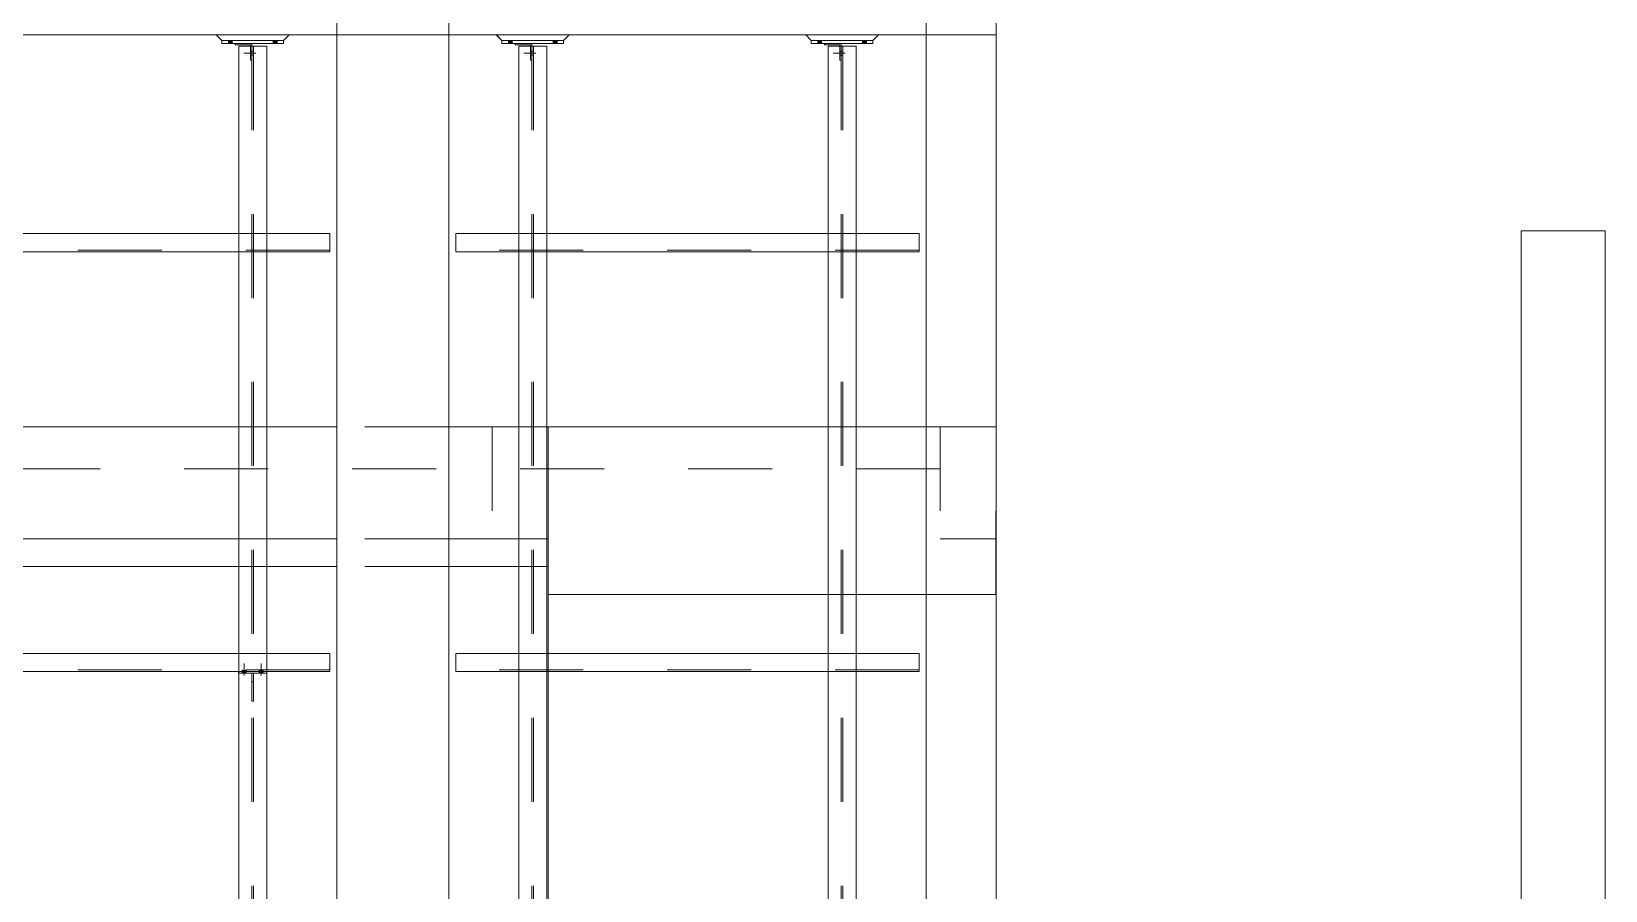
# Model space of a CAD drawing. Header units: millimetres. Extents: x 663313 to 1226001, y 1431724 to 1620898.
# Drawn here: x 663528.06 to 663533.68, y 1524737.02 to 1524740.09 of the extents above; entities that cross this region are included whole.
import ezdxf

# ---------------------------------------------------------------- set-up
doc = ezdxf.new("R2010")
doc.units = ezdxf.units.MM
doc.linetypes.add('XKITLINE00', pattern=[0])
doc.linetypes.add('XKITLINE02', pattern=[4, 2, -2])
doc.layers.add('Bolt', color=7, linetype='Continuous', lineweight=0)
doc.layers.add('Part', color=7, linetype='Continuous', lineweight=0)
doc.layers.add('VPORT', color=7, linetype='Continuous')

# ---------------------------------------------------------------- blocks, each defined once
blk = doc.blocks.new('*A15041977')
at = {"layer": 'Part', "color": 7, "linetype": 'XKITLINE00', "lineweight": 0}
for p, q in [((250.443001, 185.058471), (250.443001, 182.391804)), ((250.443001, 182.391804), (220.743244, 182.391804)), ((250.443001, 182.391804), (250.443201, 182.391804))]:
    blk.add_line(p, q, dxfattribs=at)
at = {"layer": 'Part', "color": 7, "linetype": 'XKITLINE02', "lineweight": 0}
for p, q in [((250.444221, 182.391804), (250.444221, 185.058471)), ((250.443001, 182.391804), (250.444221, 182.391804)), ((250.443201, 182.391804), (250.444221, 182.391804))]:
    blk.add_line(p, q, dxfattribs=at)
blk = doc.blocks.new('*A15121985')
at = {"layer": 'Bolt'}
for points in [[(233.923, 182.258), (233.923, 182.192), (233.83, 182.192), (233.83, 182.258)], [(234.99, 182.258), (234.99, 182.192), (234.897, 182.192), (234.897, 182.258)]]:
    blk.add_hatch(color=7, dxfattribs=at).paths.add_polyline_path(points, flags=17)
at = {"layer": 'Bolt', "color": 7, "linetype": 'XKITLINE00', "lineweight": 0}
for p, q in [((233.83, 182.258), (233.83, 182.192)), ((233.877, 182.258), (233.877, 182.192)), ((233.923, 182.258), (233.923, 182.192)), ((234.897, 182.258), (234.897, 182.192)), ((234.943, 182.258), (234.943, 182.192)), ((234.99, 182.258), (234.99, 182.192))]:
    blk.add_line(p, q, dxfattribs=at)
blk = doc.blocks.new('*A15131986')
at = {"layer": 'Part', "color": 7, "linetype": 'XKITLINE00', "lineweight": 0}
for p, q in [((235.143011, 182.258471), (233.676345, 182.258471)), ((233.676345, 182.258471), (233.676345, 182.191804)), ((235.143011, 182.191804), (233.676345, 182.191804)), ((235.143547, 182.258471), (235.143011, 182.258471)), ((235.143011, 182.258471), (235.143547, 182.258471)), ((235.143011, 182.191804), (235.143011, 182.258471)), ((235.143011, 182.191804), (235.143547, 182.191804)), ((235.143547, 182.191804), (235.143011, 182.191804)), ((235.143547, 182.191804), (235.143547, 182.258471))]:
    blk.add_line(p, q, dxfattribs=at)
at = {"layer": 'Part', "color": 7, "linetype": 'XKITLINE02', "lineweight": 0}
blk.add_line((233.676881, 182.191804), (233.676881, 182.258471), dxfattribs=at)
blk = doc.blocks.new('*A15141987')
at = {"layer": 'Bolt'}
for points in [[(240.591, 182.258), (240.591, 182.192), (240.497, 182.192), (240.497, 182.258)], [(241.657, 182.258), (241.657, 182.192), (241.564, 182.192), (241.564, 182.258)]]:
    blk.add_hatch(color=7, dxfattribs=at).paths.add_polyline_path(points, flags=17)
at = {"layer": 'Bolt', "color": 7, "linetype": 'XKITLINE00', "lineweight": 0}
for p, q in [((240.497, 182.258), (240.497, 182.192)), ((240.544, 182.258), (240.544, 182.192)), ((240.591, 182.258), (240.591, 182.192)), ((241.564, 182.258), (241.564, 182.192)), ((241.611, 182.258), (241.611, 182.192)), ((241.657, 182.258), (241.657, 182.192))]:
    blk.add_line(p, q, dxfattribs=at)
blk = doc.blocks.new('*A15151988')
at = {"layer": 'Part', "color": 7, "linetype": 'XKITLINE00', "lineweight": 0}
for p, q in [((241.810508, 182.258471), (240.343842, 182.258471)), ((240.343842, 182.258471), (240.343842, 182.191804)), ((241.810508, 182.191804), (240.343842, 182.191804)), ((241.811044, 182.258471), (241.810508, 182.258471)), ((241.810508, 182.258471), (241.811044, 182.258471)), ((241.810508, 182.191804), (241.810508, 182.258471)), ((241.810508, 182.191804), (241.811044, 182.191804)), ((241.811044, 182.191804), (241.810508, 182.191804)), ((241.811044, 182.191804), (241.811044, 182.258471))]:
    blk.add_line(p, q, dxfattribs=at)
at = {"layer": 'Part', "color": 7, "linetype": 'XKITLINE02', "lineweight": 0}
blk.add_line((240.344378, 182.191804), (240.344378, 182.258471), dxfattribs=at)
blk = doc.blocks.new('*A15161989')
at = {"layer": 'Part', "color": 7, "linetype": 'XKITLINE00', "lineweight": 0}
for p, q in [((249.176173, 182.258471), (247.709506, 182.258471)), ((247.709506, 182.258471), (247.709506, 182.191804)), ((249.176173, 182.191804), (247.709506, 182.191804)), ((249.176709, 182.258471), (249.176173, 182.258471)), ((249.176173, 182.258471), (249.176709, 182.258471)), ((249.176173, 182.191804), (249.176173, 182.258471)), ((249.176173, 182.191804), (249.176709, 182.191804)), ((249.176709, 182.191804), (249.176173, 182.191804)), ((249.176709, 182.191804), (249.176709, 182.258471))]:
    blk.add_line(p, q, dxfattribs=at)
at = {"layer": 'Part', "color": 7, "linetype": 'XKITLINE02', "lineweight": 0}
blk.add_line((247.710043, 182.191804), (247.710043, 182.258471), dxfattribs=at)
blk = doc.blocks.new('*A15171990')
at = {"layer": 'Bolt'}
for points in [[(247.956, 182.258), (247.956, 182.192), (247.863, 182.192), (247.863, 182.258)], [(249.023, 182.258), (249.023, 182.192), (248.93, 182.192), (248.93, 182.258)]]:
    blk.add_hatch(color=7, dxfattribs=at).paths.add_polyline_path(points, flags=17)
at = {"layer": 'Bolt', "color": 7, "linetype": 'XKITLINE00', "lineweight": 0}
for p, q in [((247.863, 182.258), (247.863, 182.192)), ((247.91, 182.258), (247.91, 182.192)), ((247.956, 182.258), (247.956, 182.192)), ((248.93, 182.258), (248.93, 182.192)), ((248.976, 182.258), (248.976, 182.192)), ((249.023, 182.258), (249.023, 182.192))]:
    blk.add_line(p, q, dxfattribs=at)
blk = doc.blocks.new('*A15181991')
at = {"layer": 'Part', "color": 7, "linetype": 'XKITLINE02', "lineweight": 0}
for p, q in [((201.2922, 173.058471), (250.779831, 173.058471)), ((250.779102, 173.058471), (250.779102, 172.058471)), ((250.779102, 172.058471), (201.2922, 172.058471)), ((250.779102, 172.058471), (250.779831, 172.058471))]:
    blk.add_line(p, q, dxfattribs=at)
blk = doc.blocks.new('*A15191992')
at = {"layer": 'Part', "color": 7, "linetype": 'XKITLINE00', "lineweight": 0}
for p, q in [((234.076369, 173.058471), (223.077656, 173.058471)), ((236.409907, 173.058471), (234.743484, 173.058471)), ((240.743866, 173.058471), (239.077914, 173.058471)), ((241.444537, 173.058471), (241.410981, 173.058471)), ((241.444537, 170.391804), (241.444537, 173.058471)), ((234.076369, 170.391804), (223.077656, 170.391804)), ((236.409907, 170.391804), (234.743484, 170.391804)), ((240.743866, 170.391804), (239.077914, 170.391804)), ((241.444537, 170.391804), (241.410981, 170.391804))]:
    blk.add_line(p, q, dxfattribs=at)
at = {"layer": 'Part', "color": 7, "linetype": 'XKITLINE02', "lineweight": 0}
for p, q in [((234.743484, 173.058471), (234.076369, 173.058471)), ((239.077914, 173.058471), (236.409907, 173.058471)), ((241.410981, 173.058471), (240.743866, 173.058471)), ((241.444537, 173.058471), (241.445479, 173.058471)), ((241.445479, 173.058471), (241.444537, 173.058471)), ((241.445479, 170.391804), (241.445479, 173.058471)), ((234.743484, 170.391804), (234.076369, 170.391804)), ((239.077914, 170.391804), (236.409907, 170.391804)), ((241.410981, 170.391804), (240.743866, 170.391804)), ((241.444537, 170.391804), (241.445479, 170.391804)), ((241.445479, 170.391804), (241.444537, 170.391804))]:
    blk.add_line(p, q, dxfattribs=at)
blk = doc.blocks.new('*A15231996')
at = {"layer": 'Part', "color": 7, "linetype": 'XKITLINE00', "lineweight": 0}
for p, q in [((236.409907, 209.725138), (236.409907, 157.458471)), ((239.076573, 155.058471), (239.076573, 209.725138)), ((239.077792, 182.391804), (239.077792, 155.058471))]:
    blk.add_line(p, q, dxfattribs=at)
at = {"layer": 'Part', "color": 7, "linetype": 'XKITLINE02', "lineweight": 0}
for p, q in [((236.411126, 209.725138), (236.411126, 155.058471)), ((239.077792, 185.058471), (239.077792, 182.391804))]:
    blk.add_line(p, q, dxfattribs=at)
blk = doc.blocks.new('*A15272000')
at = {"layer": 'Part', "color": 7, "linetype": 'XKITLINE00', "lineweight": 0}
for p, q in [((250.443201, 154.391804), (250.443201, 209.725138)), ((252.109868, 154.391804), (252.109868, 209.725138)), ((252.111087, 154.391804), (252.111087, 209.725138))]:
    blk.add_line(p, q, dxfattribs=at)
at = {"layer": 'Part', "color": 7, "linetype": 'XKITLINE02', "lineweight": 0}
blk.add_line((250.444421, 154.391804), (250.444421, 209.725138), dxfattribs=at)
blk = doc.blocks.new('*A15332006')
at = {"layer": 'Part', "color": 7, "linetype": 'XKITLINE00', "lineweight": 0}
for p, q in [((239.24324, 167.225138), (239.24324, 167.658471)), ((239.24324, 167.658471), (239.243279, 167.658471)), ((239.24324, 167.658471), (250.277144, 167.658471)), ((250.276535, 167.658471), (250.276535, 167.225138)), ((250.277105, 167.265138), (250.277105, 167.658471)), ((239.24324, 167.225138), (250.277144, 167.225138)), ((250.277105, 167.265138), (250.276535, 167.265138)), ((250.276574, 167.265138), (250.277105, 167.265138)), ((250.277144, 167.265138), (250.277144, 167.225138))]:
    blk.add_line(p, q, dxfattribs=at)
at = {"layer": 'Part', "color": 7, "linetype": 'XKITLINE02', "lineweight": 0}
for p, q in [((239.243279, 167.658471), (239.243279, 167.265138)), ((239.24381, 167.265138), (239.24381, 167.658471)), ((239.24381, 167.658471), (239.243849, 167.658471)), ((239.243849, 167.658471), (239.243849, 167.225138)), ((250.276574, 167.658471), (250.276535, 167.658471)), ((250.276574, 167.265138), (250.276574, 167.658471)), ((250.277144, 167.658471), (250.277105, 167.658471)), ((250.277144, 167.658471), (250.277144, 167.265138)), ((239.243849, 167.225138), (239.24324, 167.225138)), ((239.243279, 167.265138), (239.24381, 167.265138)), ((250.276535, 167.265138), (239.243279, 167.265138))]:
    blk.add_line(p, q, dxfattribs=at)
blk = doc.blocks.new('*A15362009')
at = {"layer": 'Part', "color": 7, "linetype": 'XKITLINE00', "lineweight": 0}
for p, q in [((234.075784, 167.185138), (234.075784, 167.225138)), ((234.74245, 167.185138), (234.075784, 167.185138)), ((234.74245, 167.185138), (234.74245, 167.225138)), ((234.743035, 167.185138), (234.74245, 167.185138)), ((234.743035, 167.185138), (234.74245, 167.185138)), ((234.743035, 167.225138), (234.743035, 167.185138))]:
    blk.add_line(p, q, dxfattribs=at)
at = {"layer": 'Part', "color": 7, "linetype": 'XKITLINE02', "lineweight": 0}
for p, q in [((234.743035, 167.225138), (234.075784, 167.225138)), ((234.076369, 167.185138), (234.076369, 167.225138)), ((234.74245, 167.225138), (234.743035, 167.225138))]:
    blk.add_line(p, q, dxfattribs=at)
blk = doc.blocks.new('*A15372010')
at = {"layer": 'Part', "color": 7, "linetype": 'XKITLINE00', "lineweight": 0}
for p, q in [((234.389117, 166.985138), (234.389117, 167.185138)), ((234.429117, 167.185138), (234.389117, 167.185138)), ((234.429117, 166.985138), (234.429117, 167.185138)), ((234.429702, 166.518471), (234.429702, 167.185138)), ((234.389556, 166.518471), (234.389117, 166.985138)), ((234.389117, 166.985138), (234.429117, 166.985138)), ((234.429117, 166.985138), (234.429556, 166.518471)), ((234.429702, 166.518471), (234.389556, 166.518471)), ((234.429556, 166.518471), (234.429702, 166.518471))]:
    blk.add_line(p, q, dxfattribs=at)
at = {"layer": 'Part', "color": 7, "linetype": 'XKITLINE02', "lineweight": 0}
for p, q in [((234.389117, 167.185138), (234.389702, 167.185138)), ((234.389702, 167.185138), (234.389702, 166.518471)), ((234.429117, 167.185138), (234.429702, 167.185138)), ((234.429702, 167.185138), (234.429117, 167.185138)), ((234.389702, 166.518471), (234.389556, 166.518471))]:
    blk.add_line(p, q, dxfattribs=at)
blk = doc.blocks.new('*A15382011')
at = {"layer": 'Bolt'}
for points in [[(234.256, 167.265), (234.256, 167.225), (234.163, 167.225), (234.163, 167.265)], [(234.256, 167.225), (234.256, 167.185), (234.163, 167.185), (234.163, 167.225)], [(234.656, 167.265), (234.656, 167.225), (234.563, 167.225), (234.563, 167.265)], [(234.656, 167.225), (234.656, 167.185), (234.563, 167.185), (234.563, 167.225)]]:
    blk.add_hatch(color=7, dxfattribs=at).paths.add_polyline_path(points, flags=17)
at = {"layer": 'Bolt', "color": 7, "linetype": 'XKITLINE00', "lineweight": 0}
for p, q in [((234.163, 167.225), (234.163, 167.265)), ((234.163, 167.185), (234.163, 167.225)), ((234.209, 167.132), (234.209, 167.418)), ((234.256, 167.225), (234.256, 167.265)), ((234.256, 167.185), (234.256, 167.225)), ((234.563, 167.225), (234.563, 167.265)), ((234.563, 167.185), (234.563, 167.225)), ((234.609, 167.132), (234.609, 167.418)), ((234.656, 167.225), (234.656, 167.265)), ((234.656, 167.185), (234.656, 167.225))]:
    blk.add_line(p, q, dxfattribs=at)
blk = doc.blocks.new('*A15392012')
at = {"layer": 'Part', "color": 7, "linetype": 'XKITLINE00', "lineweight": 0}
for p, q in [((248.109531, 182.125138), (248.109531, 177.658471)), ((248.776646, 182.125138), (248.109531, 182.125138)), ((248.776197, 182.125138), (248.776197, 177.658471)), ((248.776685, 182.125138), (248.776646, 182.125138)), ((248.776646, 182.125138), (248.776646, 177.658471)), ((248.109531, 177.225138), (248.109531, 167.658471)), ((248.776197, 177.225138), (248.776197, 167.658471)), ((248.776646, 177.225138), (248.776646, 167.658471)), ((248.109531, 167.225138), (248.109531, 157.658471)), ((248.776197, 167.225138), (248.776197, 157.658471)), ((248.776646, 167.225138), (248.776646, 157.658471)), ((248.109531, 157.185138), (248.109531, 154.658471)), ((248.776197, 157.225138), (248.776197, 154.658471)), ((248.776646, 157.225138), (248.776646, 154.658471)), ((248.776646, 154.658471), (248.109531, 154.658471)), ((248.776646, 154.658471), (248.776685, 154.658471))]:
    blk.add_line(p, q, dxfattribs=at)
at = {"layer": 'Part', "color": 7, "linetype": 'XKITLINE02', "lineweight": 0}
for p, q in [((248.10957, 182.125138), (248.10957, 154.658471)), ((248.109979, 182.125138), (248.109979, 154.658471)), ((248.110018, 182.125138), (248.110018, 154.658471)), ((248.422903, 182.125138), (248.422903, 154.658471)), ((248.423313, 182.125138), (248.423313, 154.658471)), ((248.462903, 182.125138), (248.462903, 154.658471)), ((248.463313, 182.125138), (248.463313, 154.658471)), ((248.776685, 182.125138), (248.776197, 182.125138)), ((248.776236, 182.125138), (248.776236, 154.658471)), ((248.776685, 154.658471), (248.776685, 182.125138)), ((248.109531, 177.658471), (248.109531, 177.225138)), ((248.776197, 177.658471), (248.776197, 177.225138)), ((248.776646, 177.658471), (248.776646, 177.225138)), ((248.109531, 167.658471), (248.109531, 167.225138)), ((248.776197, 167.658471), (248.776197, 167.225138)), ((248.776646, 167.658471), (248.776646, 167.225138)), ((248.109531, 157.658471), (248.109531, 157.185138)), ((248.776197, 157.658471), (248.776197, 157.225138)), ((248.776646, 157.658471), (248.776646, 157.225138)), ((248.776685, 154.658471), (248.776197, 154.658471))]:
    blk.add_line(p, q, dxfattribs=at)
blk = doc.blocks.new('*A15432016')
at = {"layer": 'Part', "color": 7, "linetype": 'XKITLINE00', "lineweight": 0}
for p, q in [((266.61296, 177.725138), (264.609906, 177.725138)), ((264.609906, 154.391804), (264.609906, 177.725138)), ((266.609905, 154.391804), (266.609905, 177.725138)), ((266.609905, 154.391804), (264.609906, 154.391804)), ((266.609905, 154.391804), (266.611411, 154.391804))]:
    blk.add_line(p, q, dxfattribs=at)
at = {"layer": 'Part', "color": 7, "linetype": 'XKITLINE02', "lineweight": 0}
blk.add_line((266.611411, 154.391804), (266.61296, 154.391804), dxfattribs=at)
blk = doc.blocks.new('*A16562129')
at = {"layer": 'Part', "color": 7, "linetype": 'XKITLINE02', "lineweight": 0}
for p, q in [((241.446213, 173.058471), (240.112192, 173.058471)), ((240.112192, 173.058471), (240.112192, 170.391804)), ((241.445525, 173.058471), (241.445525, 170.391804)), ((240.112192, 170.391804), (241.446213, 170.391804))]:
    blk.add_line(p, q, dxfattribs=at)
blk = doc.blocks.new('*A16572130')
at = {"layer": 'Part', "color": 7, "linetype": 'XKITLINE00', "lineweight": 0}
for p, q in [((239.24324, 177.225138), (239.24324, 177.658471)), ((239.24324, 177.658471), (239.243279, 177.658471)), ((239.24324, 177.658471), (250.277144, 177.658471)), ((250.276535, 177.658471), (250.276535, 177.225138)), ((250.277105, 177.265138), (250.277105, 177.658471)), ((250.277105, 177.265138), (250.276535, 177.265138)), ((250.276574, 177.265138), (250.277105, 177.265138)), ((250.277144, 177.265138), (250.277144, 177.225138)), ((239.24324, 177.225138), (250.277144, 177.225138))]:
    blk.add_line(p, q, dxfattribs=at)
at = {"layer": 'Part', "color": 7, "linetype": 'XKITLINE02', "lineweight": 0}
for p, q in [((239.243279, 177.658471), (239.243279, 177.265138)), ((239.24381, 177.265138), (239.24381, 177.658471)), ((239.24381, 177.658471), (239.243849, 177.658471)), ((239.243849, 177.658471), (239.243849, 177.225138)), ((250.276574, 177.658471), (250.276535, 177.658471)), ((250.276574, 177.265138), (250.276574, 177.658471)), ((250.277144, 177.658471), (250.277105, 177.658471)), ((250.277144, 177.658471), (250.277144, 177.265138)), ((239.243279, 177.265138), (239.24381, 177.265138)), ((250.276535, 177.265138), (239.243279, 177.265138)), ((239.243849, 177.225138), (239.24324, 177.225138))]:
    blk.add_line(p, q, dxfattribs=at)
blk = doc.blocks.new('*A16622135')
at = {"layer": 'Part', "color": 7, "linetype": 'XKITLINE00', "lineweight": 0}
for p, q in [((240.743866, 182.125138), (240.743866, 177.658471)), ((241.410981, 182.125138), (240.743866, 182.125138)), ((241.410533, 182.125138), (241.410533, 177.658471)), ((241.41102, 182.125138), (241.410981, 182.125138)), ((241.410981, 182.125138), (241.410981, 177.658471)), ((240.743866, 177.225138), (240.743866, 167.658471)), ((241.410533, 177.225138), (241.410533, 167.658471)), ((241.410981, 177.225138), (241.410981, 167.658471)), ((240.743866, 167.225138), (240.743866, 157.658471)), ((241.410533, 167.225138), (241.410533, 157.658471)), ((241.410981, 167.225138), (241.410981, 157.658471)), ((240.743866, 157.185138), (240.743866, 154.658471)), ((241.410533, 157.225138), (241.410533, 154.658471)), ((241.410981, 157.225138), (241.410981, 154.658471)), ((241.410981, 154.658471), (240.743866, 154.658471)), ((241.410981, 154.658471), (241.41102, 154.658471))]:
    blk.add_line(p, q, dxfattribs=at)
at = {"layer": 'Part', "color": 7, "linetype": 'XKITLINE02', "lineweight": 0}
for p, q in [((240.743905, 182.125138), (240.743905, 154.658471)), ((240.744315, 182.125138), (240.744315, 154.658471)), ((240.744354, 182.125138), (240.744354, 154.658471)), ((241.057238, 182.125138), (241.057238, 154.658471)), ((241.057648, 182.125138), (241.057648, 154.658471)), ((241.097238, 182.125138), (241.097238, 154.658471)), ((241.097648, 182.125138), (241.097648, 154.658471)), ((241.41102, 182.125138), (241.410533, 182.125138)), ((241.410572, 182.125138), (241.410572, 154.658471)), ((241.41102, 154.658471), (241.41102, 182.125138)), ((240.743866, 177.658471), (240.743866, 177.225138)), ((241.410533, 177.658471), (241.410533, 177.225138)), ((241.410981, 177.658471), (241.410981, 177.225138)), ((240.743866, 167.658471), (240.743866, 167.225138)), ((241.410533, 167.658471), (241.410533, 167.225138)), ((241.410981, 167.658471), (241.410981, 167.225138)), ((240.743866, 157.658471), (240.743866, 157.185138)), ((241.410533, 157.658471), (241.410533, 157.225138)), ((241.410981, 157.658471), (241.410981, 157.225138)), ((241.41102, 154.658471), (241.410533, 154.658471))]:
    blk.add_line(p, q, dxfattribs=at)
blk = doc.blocks.new('*A16802153')
at = {"layer": 'Part', "color": 7, "linetype": 'XKITLINE00', "lineweight": 0}
for p, q in [((221.477876, 169.725138), (221.477876, 167.658471)), ((222.410541, 169.725138), (221.477876, 169.725138)), ((234.076369, 169.725138), (223.077656, 169.725138)), ((236.409907, 169.725138), (234.743484, 169.725138)), ((240.743866, 169.725138), (239.077914, 169.725138)), ((241.444537, 169.725138), (241.410981, 169.725138)), ((241.444537, 169.725138), (241.444537, 167.658471)), ((241.445512, 169.058471), (241.445512, 167.658471)), ((221.477876, 167.225138), (221.477876, 158.725138)), ((241.444537, 167.225138), (241.444537, 157.658471)), ((241.445512, 167.225138), (241.445512, 157.658471)), ((241.444537, 157.225138), (241.444537, 154.625138)), ((241.445512, 157.225138), (241.445512, 154.625138))]:
    blk.add_line(p, q, dxfattribs=at)
at = {"layer": 'Part', "color": 7, "linetype": 'XKITLINE02', "lineweight": 0}
for p, q in [((221.478851, 169.725138), (221.478851, 154.191804)), ((223.077656, 169.725138), (222.410541, 169.725138)), ((234.743484, 169.725138), (234.076369, 169.725138)), ((236.411126, 169.725138), (236.409907, 169.725138)), ((239.077914, 169.725138), (236.409907, 169.725138)), ((241.410981, 169.725138), (240.743866, 169.725138)), ((241.445512, 169.725138), (241.444537, 169.725138)), ((241.445512, 169.725138), (241.444537, 169.725138)), ((241.445512, 169.725138), (241.445512, 169.058471)), ((221.477876, 167.658471), (221.477876, 167.225138)), ((241.444537, 167.658471), (241.444537, 167.225138)), ((241.445512, 167.658471), (241.445512, 167.225138)), ((221.477876, 158.725138), (221.477876, 154.191804)), ((241.444537, 157.658471), (241.444537, 157.225138)), ((241.445512, 157.658471), (241.445512, 157.225138)), ((241.444537, 154.625138), (241.444537, 154.191804)), ((241.445512, 154.625138), (241.445512, 154.191804)), ((241.445512, 154.191804), (221.477876, 154.191804)), ((241.444537, 154.191804), (241.445512, 154.191804))]:
    blk.add_line(p, q, dxfattribs=at)
blk = doc.blocks.new('*A16812154')
at = {"layer": 'Part', "color": 7, "linetype": 'XKITLINE00', "lineweight": 0}
for p, q in [((220.909911, 167.225138), (220.909911, 167.658471)), ((220.909911, 167.658471), (220.90995, 167.658471)), ((236.243881, 167.658471), (220.909911, 167.658471)), ((236.243272, 167.658471), (236.243272, 167.225138)), ((236.243842, 167.265138), (236.243842, 167.658471)), ((236.243881, 167.225138), (220.909911, 167.225138)), ((236.243842, 167.265138), (236.243272, 167.265138)), ((236.243311, 167.265138), (236.243842, 167.265138)), ((236.243881, 167.265138), (236.243881, 167.225138))]:
    blk.add_line(p, q, dxfattribs=at)
at = {"layer": 'Part', "color": 7, "linetype": 'XKITLINE02', "lineweight": 0}
for p, q in [((220.90995, 167.658471), (220.90995, 167.265138)), ((220.910482, 167.265138), (220.910482, 167.658471)), ((220.910482, 167.658471), (220.910521, 167.658471)), ((220.910521, 167.658471), (220.910521, 167.225138)), ((236.243311, 167.658471), (236.243272, 167.658471)), ((236.243311, 167.265138), (236.243311, 167.658471)), ((236.243881, 167.658471), (236.243842, 167.658471)), ((236.243881, 167.658471), (236.243881, 167.265138)), ((220.910521, 167.225138), (220.909911, 167.225138)), ((220.90995, 167.265138), (220.910482, 167.265138)), ((236.243272, 167.265138), (220.90995, 167.265138))]:
    blk.add_line(p, q, dxfattribs=at)
blk = doc.blocks.new('*A16822155')
at = {"layer": 'Part', "color": 7, "linetype": 'XKITLINE00', "lineweight": 0}
for p, q in [((234.076369, 182.125138), (234.076369, 177.658471)), ((234.743484, 182.125138), (234.076369, 182.125138)), ((234.743035, 182.125138), (234.743035, 177.658471)), ((234.743523, 182.125138), (234.743484, 182.125138)), ((234.743484, 182.125138), (234.743484, 177.658471)), ((234.076369, 177.225138), (234.076369, 167.658471)), ((234.743035, 177.225138), (234.743035, 167.658471)), ((234.743484, 177.225138), (234.743484, 167.658471)), ((234.076369, 167.185138), (234.076369, 158.991804)), ((234.743035, 167.225138), (234.743035, 158.991804)), ((234.743484, 167.225138), (234.743484, 158.991804)), ((234.743484, 158.991804), (234.076369, 158.991804)), ((234.743484, 158.991804), (234.743523, 158.991804))]:
    blk.add_line(p, q, dxfattribs=at)
at = {"layer": 'Part', "color": 7, "linetype": 'XKITLINE02', "lineweight": 0}
for p, q in [((234.076408, 182.125138), (234.076408, 158.991804)), ((234.076817, 182.125138), (234.076817, 158.991804)), ((234.076856, 182.125138), (234.076856, 158.991804)), ((234.389741, 182.125138), (234.389741, 158.991804)), ((234.390151, 182.125138), (234.390151, 158.991804)), ((234.429741, 182.125138), (234.429741, 158.991804)), ((234.430151, 182.125138), (234.430151, 158.991804)), ((234.743523, 182.125138), (234.743035, 182.125138)), ((234.743074, 182.125138), (234.743074, 158.991804)), ((234.743523, 158.991804), (234.743523, 182.125138)), ((234.076369, 177.658471), (234.076369, 177.225138)), ((234.743035, 177.658471), (234.743035, 177.225138)), ((234.743484, 177.658471), (234.743484, 177.225138)), ((234.076369, 167.658471), (234.076369, 167.185138)), ((234.743035, 167.658471), (234.743035, 167.225138)), ((234.743484, 167.658471), (234.743484, 167.225138)), ((234.743523, 158.991804), (234.743035, 158.991804))]:
    blk.add_line(p, q, dxfattribs=at)
blk = doc.blocks.new('*A17472220')
at = {"layer": 'Bolt', "color": 7, "linetype": 'XKITLINE02', "lineweight": 0}
for p, q in [((234.482746, 181.958471), (234.196613, 181.958471)), ((234.389851, 181.911804), (234.356518, 181.911804)), ((234.390041, 182.005138), (234.356708, 182.005138)), ((234.429912, 181.911804), (234.389912, 181.911804)), ((234.42998, 182.005138), (234.38998, 182.005138))]:
    blk.add_line(p, q, dxfattribs=at)
blk = doc.blocks.new('*A17482221')
at = {"layer": 'Part', "color": 7, "linetype": 'XKITLINE00', "lineweight": 0}
for p, q in [((233.9898, 182.191804), (233.9898, 182.158471)), ((233.9898, 182.158471), (234.356466, 182.158471)), ((234.356466, 182.158471), (234.356466, 182.125138)), ((234.3898, 182.191804), (234.3898, 182.125138)), ((234.390092, 182.191804), (234.390092, 182.125138))]:
    blk.add_line(p, q, dxfattribs=at)
at = {"layer": 'Part', "color": 7, "linetype": 'XKITLINE02', "lineweight": 0}
for p, q in [((234.390092, 182.191804), (233.9898, 182.191804)), ((233.990092, 182.158471), (233.990092, 182.191804)), ((234.356759, 182.158471), (234.356466, 182.158471)), ((234.356759, 181.791804), (234.356759, 182.158471)), ((234.356466, 182.125138), (234.356466, 181.791804)), ((234.390092, 181.791804), (234.356466, 181.791804)), ((234.3898, 182.125138), (234.3898, 181.791804)), ((234.390092, 182.125138), (234.390092, 181.791804))]:
    blk.add_line(p, q, dxfattribs=at)
blk = doc.blocks.new('*A17492222')
at = {"layer": 'Bolt', "color": 7, "linetype": 'XKITLINE02', "lineweight": 0}
for p, q in [((241.150243, 181.958471), (240.86411, 181.958471)), ((241.057348, 181.911804), (241.024015, 181.911804)), ((241.057538, 182.005138), (241.024205, 182.005138)), ((241.097409, 181.911804), (241.057409, 181.911804)), ((241.097477, 182.005138), (241.057477, 182.005138))]:
    blk.add_line(p, q, dxfattribs=at)
blk = doc.blocks.new('*A17502223')
at = {"layer": 'Part', "color": 7, "linetype": 'XKITLINE00', "lineweight": 0}
for p, q in [((240.657297, 182.191804), (240.657297, 182.158471)), ((240.657297, 182.158471), (241.023964, 182.158471)), ((241.023964, 182.158471), (241.023964, 182.125138)), ((241.057297, 182.191804), (241.057297, 182.125138)), ((241.057589, 182.191804), (241.057589, 182.125138))]:
    blk.add_line(p, q, dxfattribs=at)
at = {"layer": 'Part', "color": 7, "linetype": 'XKITLINE02', "lineweight": 0}
for p, q in [((241.057589, 182.191804), (240.657297, 182.191804)), ((240.65759, 182.158471), (240.65759, 182.191804)), ((241.024256, 182.158471), (241.023964, 182.158471)), ((241.024256, 181.791804), (241.024256, 182.158471)), ((241.023964, 182.125138), (241.023964, 181.791804)), ((241.057589, 181.791804), (241.023964, 181.791804)), ((241.057297, 182.125138), (241.057297, 181.791804)), ((241.057589, 182.125138), (241.057589, 181.791804))]:
    blk.add_line(p, q, dxfattribs=at)
blk = doc.blocks.new('*A17512224')
at = {"layer": 'Part', "color": 7, "linetype": 'XKITLINE00', "lineweight": 0}
for p, q in [((220.909911, 177.225138), (220.909911, 177.658471)), ((220.909911, 177.658471), (220.90995, 177.658471)), ((220.909911, 177.658471), (236.243881, 177.658471)), ((236.243272, 177.658471), (236.243272, 177.225138)), ((236.243842, 177.265138), (236.243842, 177.658471)), ((236.243842, 177.265138), (236.243272, 177.265138)), ((236.243311, 177.265138), (236.243842, 177.265138)), ((236.243881, 177.265138), (236.243881, 177.225138)), ((220.909911, 177.225138), (236.243881, 177.225138))]:
    blk.add_line(p, q, dxfattribs=at)
at = {"layer": 'Part', "color": 7, "linetype": 'XKITLINE02', "lineweight": 0}
for p, q in [((220.90995, 177.658471), (220.90995, 177.265138)), ((220.910482, 177.265138), (220.910482, 177.658471)), ((220.910482, 177.658471), (220.910521, 177.658471)), ((220.910521, 177.658471), (220.910521, 177.225138)), ((236.243311, 177.658471), (236.243272, 177.658471)), ((236.243311, 177.265138), (236.243311, 177.658471)), ((236.243881, 177.658471), (236.243842, 177.658471)), ((236.243881, 177.658471), (236.243881, 177.265138)), ((220.90995, 177.265138), (220.910482, 177.265138)), ((236.243272, 177.265138), (220.90995, 177.265138)), ((220.910521, 177.225138), (220.909911, 177.225138))]:
    blk.add_line(p, q, dxfattribs=at)
blk = doc.blocks.new('*A17702243')
at = {"layer": 'Part', "color": 7, "linetype": 'XKITLINE00', "lineweight": 0}
for p, q in [((248.022962, 182.191804), (248.022962, 182.158471)), ((248.022962, 182.158471), (248.389628, 182.158471)), ((248.389628, 182.158471), (248.389628, 182.125138)), ((248.422962, 182.191804), (248.422962, 182.125138)), ((248.423254, 182.191804), (248.423254, 182.125138))]:
    blk.add_line(p, q, dxfattribs=at)
at = {"layer": 'Part', "color": 7, "linetype": 'XKITLINE02', "lineweight": 0}
for p, q in [((248.423254, 182.191804), (248.022962, 182.191804)), ((248.023254, 182.158471), (248.023254, 182.191804)), ((248.389921, 182.158471), (248.389628, 182.158471)), ((248.389921, 181.791804), (248.389921, 182.158471)), ((248.389628, 182.125138), (248.389628, 181.791804)), ((248.423254, 181.791804), (248.389628, 181.791804)), ((248.422962, 182.125138), (248.422962, 181.791804)), ((248.423254, 182.125138), (248.423254, 181.791804))]:
    blk.add_line(p, q, dxfattribs=at)
blk = doc.blocks.new('*A17712244')
at = {"layer": 'Bolt', "color": 7, "linetype": 'XKITLINE02', "lineweight": 0}
for p, q in [((248.515908, 181.958471), (248.229775, 181.958471)), ((248.423013, 181.911804), (248.389679, 181.911804)), ((248.423203, 182.005138), (248.38987, 182.005138)), ((248.463074, 181.911804), (248.423074, 181.911804)), ((248.463142, 182.005138), (248.423142, 182.005138))]:
    blk.add_line(p, q, dxfattribs=at)
blk = doc.blocks.new('*A17722245')
at = {"layer": 'Part', "color": 7, "linetype": 'XKITLINE00', "lineweight": 0}
for p, q in [((241.444537, 169.058471), (241.444537, 173.058471)), ((248.109531, 173.058471), (241.444537, 173.058471)), ((250.443201, 173.058471), (248.776646, 173.058471)), ((248.109531, 169.058471), (241.444537, 169.058471)), ((250.443201, 169.058471), (248.776646, 169.058471))]:
    blk.add_line(p, q, dxfattribs=at)
at = {"layer": 'Part', "color": 7, "linetype": 'XKITLINE02', "lineweight": 0}
for p, q in [((241.444537, 173.058471), (241.445513, 173.058471)), ((241.445513, 173.058471), (241.445513, 169.058471)), ((248.776646, 173.058471), (248.109531, 173.058471)), ((250.444421, 173.058471), (250.443201, 173.058471)), ((250.443201, 173.058471), (250.445518, 173.058471)), ((252.102826, 173.058471), (250.444421, 173.058471)), ((252.101851, 169.058471), (252.101851, 173.058471)), ((252.102826, 169.058471), (252.102826, 173.058471)), ((241.445513, 169.058471), (241.444537, 169.058471)), ((248.776646, 169.058471), (248.109531, 169.058471)), ((250.444421, 169.058471), (250.443201, 169.058471)), ((250.443201, 169.058471), (252.102826, 169.058471)), ((252.102826, 169.058471), (250.444421, 169.058471))]:
    blk.add_line(p, q, dxfattribs=at)
blk = doc.blocks.new('*A17732246')
at = {"layer": 'Part', "color": 7, "linetype": 'XKITLINE02', "lineweight": 0}
for p, q in [((252.111087, 173.058471), (250.779102, 173.058471)), ((250.779102, 173.058471), (250.779102, 170.391804)), ((252.111087, 170.391804), (250.779102, 170.391804))]:
    blk.add_line(p, q, dxfattribs=at)
at = {"layer": 'Part', "color": 7, "linetype": 'XKITLINE00', "lineweight": 0}
for p, q in [((252.112435, 173.058471), (252.111087, 173.058471)), ((252.112435, 173.058471), (252.112435, 170.391804)), ((252.113128, 173.058471), (252.112435, 173.058471)), ((252.112435, 170.391804), (252.111087, 170.391804)), ((252.112435, 170.391804), (252.113128, 170.391804))]:
    blk.add_line(p, q, dxfattribs=at)
blk = doc.blocks.new('*A18072280')
at = {"layer": 'Part', "color": 7, "linetype": 'XKITLINE00', "lineweight": 0}
for p, q in [((233.676345, 182.258471), (233.542914, 182.391804)), ((235.143011, 182.258471), (233.676345, 182.258471)), ((235.276247, 182.391804), (235.143011, 182.258471)), ((235.143547, 182.258471), (235.143011, 182.258471)), ((235.276978, 182.391804), (235.143547, 182.258471))]:
    blk.add_line(p, q, dxfattribs=at)
at = {"layer": 'Part', "color": 7, "linetype": 'XKITLINE02', "lineweight": 0}
for p, q in [((235.276978, 182.391804), (233.542914, 182.391804)), ((233.543645, 182.391804), (233.676881, 182.258471)), ((233.676881, 182.258471), (233.676345, 182.258471)), ((235.276247, 182.391804), (235.276978, 182.391804))]:
    blk.add_line(p, q, dxfattribs=at)
blk = doc.blocks.new('*A18082281')
at = {"layer": 'Part', "color": 7, "linetype": 'XKITLINE00', "lineweight": 0}
for p, q in [((240.343842, 182.258471), (240.210411, 182.391804)), ((241.810508, 182.258471), (240.343842, 182.258471)), ((241.943744, 182.391804), (241.810508, 182.258471)), ((241.811044, 182.258471), (241.810508, 182.258471)), ((241.944475, 182.391804), (241.811044, 182.258471))]:
    blk.add_line(p, q, dxfattribs=at)
at = {"layer": 'Part', "color": 7, "linetype": 'XKITLINE02', "lineweight": 0}
for p, q in [((241.944475, 182.391804), (240.210411, 182.391804)), ((240.211142, 182.391804), (240.344378, 182.258471)), ((240.344378, 182.258471), (240.343842, 182.258471)), ((241.943744, 182.391804), (241.944475, 182.391804))]:
    blk.add_line(p, q, dxfattribs=at)
blk = doc.blocks.new('*A18232296')
at = {"layer": 'Part', "color": 7, "linetype": 'XKITLINE02', "lineweight": 0}
for p, q in [((250.444221, 182.391804), (250.444221, 185.058471)), ((250.444221, 185.058471), (252.111087, 185.058471)), ((252.111087, 182.391804), (250.444221, 182.391804))]:
    blk.add_line(p, q, dxfattribs=at)
at = {"layer": 'Part', "color": 7, "linetype": 'XKITLINE00', "lineweight": 0}
for p, q in [((252.110887, 182.391804), (252.110887, 185.058471)), ((252.112717, 185.058471), (252.111087, 185.058471)), ((252.112717, 182.391804), (252.111087, 182.391804))]:
    blk.add_line(p, q, dxfattribs=at)
blk = doc.blocks.new('*A18242297')
at = {"layer": 'Part', "color": 7, "linetype": 'XKITLINE00', "lineweight": 0}
for p, q in [((247.709506, 182.258471), (247.576076, 182.391804)), ((249.176173, 182.258471), (247.709506, 182.258471)), ((249.176173, 182.258471), (249.309409, 182.391804)), ((249.176709, 182.258471), (249.176173, 182.258471)), ((249.176709, 182.258471), (249.31014, 182.391804))]:
    blk.add_line(p, q, dxfattribs=at)
at = {"layer": 'Part', "color": 7, "linetype": 'XKITLINE02', "lineweight": 0}
for p, q in [((249.31014, 182.391804), (247.576076, 182.391804)), ((247.576807, 182.391804), (247.710043, 182.258471)), ((247.710043, 182.258471), (247.709506, 182.258471)), ((249.309409, 182.391804), (249.31014, 182.391804))]:
    blk.add_line(p, q, dxfattribs=at)

msp = doc.modelspace()

# ---------------------------------------------------------------- hatches: boundary and pattern name
at = {"layer": 'VPORT'}
h = msp.add_hatch(dxfattribs=at)
h.set_pattern_fill('ANGLE')
h.set_pattern_definition([(235.288, (663627.358, 1524790.5456), (5.74185, -3.9776), [5.08, -1.905]), (325.288, (663627.358, 1524790.5456), (3.9776, 5.74185), [5.08, -1.905])])
h.paths.add_polyline_path([(663617.8537, 1524792.0691), (663619.0867, 1524791.215), (663617.3783, 1524788.7489), (663616.1453, 1524789.603)])
edge = h.paths.add_edge_path(flags=16)
edge.add_line((663617.5126, 1524790.4806), (663617.7194, 1524790.3374))
edge = h.paths.add_edge_path(flags=16)
edge.add_line((663617.5444, 1524790.3056), (663617.6876, 1524790.5124))
h.paths.add_polyline_path([(663612.4437, 1524784.2591), (663613.6767, 1524783.405), (663611.9683, 1524780.9389), (663610.7353, 1524781.793)])
edge = h.paths.add_edge_path(flags=16)
edge.add_line((663612.1026, 1524782.6706), (663612.3094, 1524782.5274))
edge = h.paths.add_edge_path(flags=16)
edge.add_line((663612.1344, 1524782.4956), (663612.2776, 1524782.7024))
h.paths.add_polyline_path([(663604.7567, 1524773.1621), (663605.9897, 1524772.308), (663604.2813, 1524769.8419), (663603.0483, 1524770.696)])
edge = h.paths.add_edge_path(flags=16)
edge.add_line((663604.4156, 1524771.5736), (663604.6224, 1524771.4304))
edge = h.paths.add_edge_path(flags=16)
edge.add_line((663604.4474, 1524771.3986), (663604.5906, 1524771.6054))
h.paths.add_polyline_path([(663599.8027, 1524766.0101), (663601.0357, 1524765.156), (663599.3273, 1524762.6899), (663598.0943, 1524763.544)])
edge = h.paths.add_edge_path(flags=16)
edge.add_line((663599.4616, 1524764.4216), (663599.6684, 1524764.2784))
edge = h.paths.add_edge_path(flags=16)
edge.add_line((663599.4934, 1524764.2466), (663599.6366, 1524764.4534))
h.paths.add_polyline_path([(663592.6837, 1524755.7351), (663593.9167, 1524754.881), (663592.2083, 1524752.4149), (663590.9753, 1524753.269)])
edge = h.paths.add_edge_path(flags=16)
edge.add_line((663592.3426, 1524754.1466), (663592.5494, 1524754.0034))
edge = h.paths.add_edge_path(flags=16)
edge.add_line((663592.3744, 1524753.9716), (663592.5176, 1524754.1784))
h.paths.add_polyline_path([(663585.2817, 1524745.0491), (663586.5147, 1524744.195), (663584.8063, 1524741.7289), (663583.5733, 1524742.583)])
edge = h.paths.add_edge_path(flags=16)
edge.add_line((663584.9406, 1524743.4606), (663585.1474, 1524743.3174))
edge = h.paths.add_edge_path(flags=16)
edge.add_line((663584.9724, 1524743.2856), (663585.1156, 1524743.4924))
h.paths.add_polyline_path([(663578.7897, 1524735.6781), (663580.0227, 1524734.824), (663578.3143, 1524732.3579), (663577.0813, 1524733.212)])
edge = h.paths.add_edge_path(flags=16)
edge.add_line((663578.4486, 1524734.0896), (663578.6554, 1524733.9464))
edge = h.paths.add_edge_path(flags=16)
edge.add_line((663578.4804, 1524733.9146), (663578.6236, 1524734.1214))
h.paths.add_polyline_path([(663572.2977, 1524726.3071), (663573.5307, 1524725.453), (663571.8223, 1524722.9869), (663570.5893, 1524723.841)])
edge = h.paths.add_edge_path(flags=16)
edge.add_line((663571.9566, 1524724.7186), (663572.1634, 1524724.5754))
edge = h.paths.add_edge_path(flags=16)
edge.add_line((663571.9884, 1524724.5436), (663572.1316, 1524724.7504))
h.paths.add_polyline_path([(663565.8057, 1524716.9351), (663567.0387, 1524716.081), (663565.3303, 1524713.6149), (663564.0973, 1524714.469)])
edge = h.paths.add_edge_path(flags=16)
edge.add_line((663565.4646, 1524715.3466), (663565.6714, 1524715.2034))
edge = h.paths.add_edge_path(flags=16)
edge.add_line((663565.4964, 1524715.1716), (663565.6396, 1524715.3784))
h.paths.add_polyline_path([(663559.3147, 1524707.5641), (663560.5477, 1524706.71), (663558.8393, 1524704.2439), (663557.6063, 1524705.098)])
edge = h.paths.add_edge_path(flags=16)
edge.add_line((663558.9736, 1524705.9756), (663559.1804, 1524705.8324))
edge = h.paths.add_edge_path(flags=16)
edge.add_line((663559.0054, 1524705.8006), (663559.1486, 1524706.0074))
h.paths.add_polyline_path([(663552.8227, 1524698.1931), (663554.0557, 1524697.339), (663552.3473, 1524694.8729), (663551.1143, 1524695.727)])
edge = h.paths.add_edge_path(flags=16)
edge.add_line((663552.4816, 1524696.6046), (663552.6884, 1524696.4614))
edge = h.paths.add_edge_path(flags=16)
edge.add_line((663552.5134, 1524696.4296), (663552.6566, 1524696.6364))
h.paths.add_polyline_path([(663546.3307, 1524688.8221), (663547.5637, 1524687.968), (663545.8553, 1524685.5019), (663544.6223, 1524686.356)])
edge = h.paths.add_edge_path(flags=16)
edge.add_line((663545.9896, 1524687.2336), (663546.1964, 1524687.0904))
edge = h.paths.add_edge_path(flags=16)
edge.add_line((663546.0214, 1524687.0586), (663546.1646, 1524687.2654))
h.paths.add_polyline_path([(663539.8387, 1524679.4511), (663541.0717, 1524678.597), (663539.3633, 1524676.1309), (663538.1303, 1524676.985)])
edge = h.paths.add_edge_path(flags=16)
edge.add_line((663539.4976, 1524677.8626), (663539.7044, 1524677.7194))
edge = h.paths.add_edge_path(flags=16)
edge.add_line((663539.5294, 1524677.6876), (663539.6726, 1524677.8944))
h.paths.add_polyline_path([(663533.3477, 1524670.0801), (663534.5807, 1524669.226), (663532.8723, 1524666.7599), (663531.6393, 1524667.614)])
edge = h.paths.add_edge_path(flags=16)
edge.add_line((663533.0066, 1524668.4916), (663533.2134, 1524668.3484))
edge = h.paths.add_edge_path(flags=16)
edge.add_line((663533.0384, 1524668.3166), (663533.1816, 1524668.5234))
h.paths.add_polyline_path([(663526.8557, 1524660.7091), (663528.0887, 1524659.855), (663526.3803, 1524657.3889), (663525.1473, 1524658.243)])
edge = h.paths.add_edge_path(flags=16)
edge.add_line((663526.5146, 1524659.1206), (663526.7214, 1524658.9774))
edge = h.paths.add_edge_path(flags=16)
edge.add_line((663526.5464, 1524658.9456), (663526.6896, 1524659.1524))
h.paths.add_polyline_path([(663520.3637, 1524651.3381), (663521.5967, 1524650.484), (663519.8883, 1524648.0179), (663518.6553, 1524648.872)])
edge = h.paths.add_edge_path(flags=16)
edge.add_line((663520.0226, 1524649.7496), (663520.2294, 1524649.6064))
edge = h.paths.add_edge_path(flags=16)
edge.add_line((663520.0544, 1524649.5746), (663520.1976, 1524649.7814))
h.paths.add_polyline_path([(663513.8717, 1524641.9671), (663515.1047, 1524641.113), (663513.3963, 1524638.6469), (663512.1633, 1524639.501)])
edge = h.paths.add_edge_path(flags=16)
edge.add_line((663513.5306, 1524640.3786), (663513.7374, 1524640.2354))
edge = h.paths.add_edge_path(flags=16)
edge.add_line((663513.5624, 1524640.2036), (663513.7056, 1524640.4104))
h.paths.add_polyline_path([(663507.3807, 1524632.5961), (663508.6137, 1524631.742), (663506.9053, 1524629.2759), (663505.6723, 1524630.13)])
edge = h.paths.add_edge_path(flags=16)
edge.add_line((663507.0396, 1524631.0076), (663507.2464, 1524630.8644))
edge = h.paths.add_edge_path(flags=16)
edge.add_line((663507.0714, 1524630.8326), (663507.2146, 1524631.0394))
h.paths.add_polyline_path([(663500.8887, 1524623.2251), (663502.1217, 1524622.371), (663500.4133, 1524619.9049), (663499.1803, 1524620.759)])
edge = h.paths.add_edge_path(flags=16)
edge.add_line((663500.5476, 1524621.6366), (663500.7544, 1524621.4934))
edge = h.paths.add_edge_path(flags=16)
edge.add_line((663500.5794, 1524621.4616), (663500.7226, 1524621.6684))
h.paths.add_polyline_path([(663494.3967, 1524613.8531), (663495.6297, 1524612.999), (663493.9213, 1524610.5329), (663492.6883, 1524611.387)])
edge = h.paths.add_edge_path(flags=16)
edge.add_line((663494.0556, 1524612.2646), (663494.2624, 1524612.1214))
edge = h.paths.add_edge_path(flags=16)
edge.add_line((663494.0874, 1524612.0896), (663494.2306, 1524612.2964))
h.paths.add_polyline_path([(663487.2787, 1524603.5781), (663488.5117, 1524602.724), (663486.8033, 1524600.2579), (663485.5703, 1524601.112)])
edge = h.paths.add_edge_path(flags=16)
edge.add_line((663486.9376, 1524601.9896), (663487.1444, 1524601.8464))
edge = h.paths.add_edge_path(flags=16)
edge.add_line((663486.9694, 1524601.8146), (663487.1126, 1524602.0214))
h.paths.add_polyline_path([(663481.4137, 1524595.1111), (663482.6467, 1524594.257), (663480.9383, 1524591.7909), (663479.7053, 1524592.645)])
edge = h.paths.add_edge_path(flags=16)
edge.add_line((663481.0726, 1524593.5226), (663481.2794, 1524593.3794))
edge = h.paths.add_edge_path(flags=16)
edge.add_line((663481.1044, 1524593.3476), (663481.2476, 1524593.5544))

# ---------------------------------------------------------------- block references
at = {"color": 7, "lineweight": 0, "xscale": 0.15, "yscale": 0.15, "zscale": 0.15}
for name in ['*A15231996', '*A15272000', '*A15041977', '*A18232296', '*A18072280', '*A18082281', '*A18242297', '*A15131986', '*A15121985', '*A17482221', '*A16822155', '*A17472220', '*A15151988', '*A15141987', '*A17502223', '*A16622135', '*A17492222', '*A15161989', '*A15171990', '*A17702243', '*A15392012', '*A17712244', '*A17512224', '*A16572130', '*A15432016', '*A15191992', '*A15181991', '*A16562129', '*A17722245', '*A17732246', '*A16802153', '*A16812154', '*A15382011', '*A15332006', '*A15362009', '*A15372010']:
    msp.add_blockref(name, (663493.6892, 1524712.7193), dxfattribs=at)

doc.saveas('drawing.dxf')
